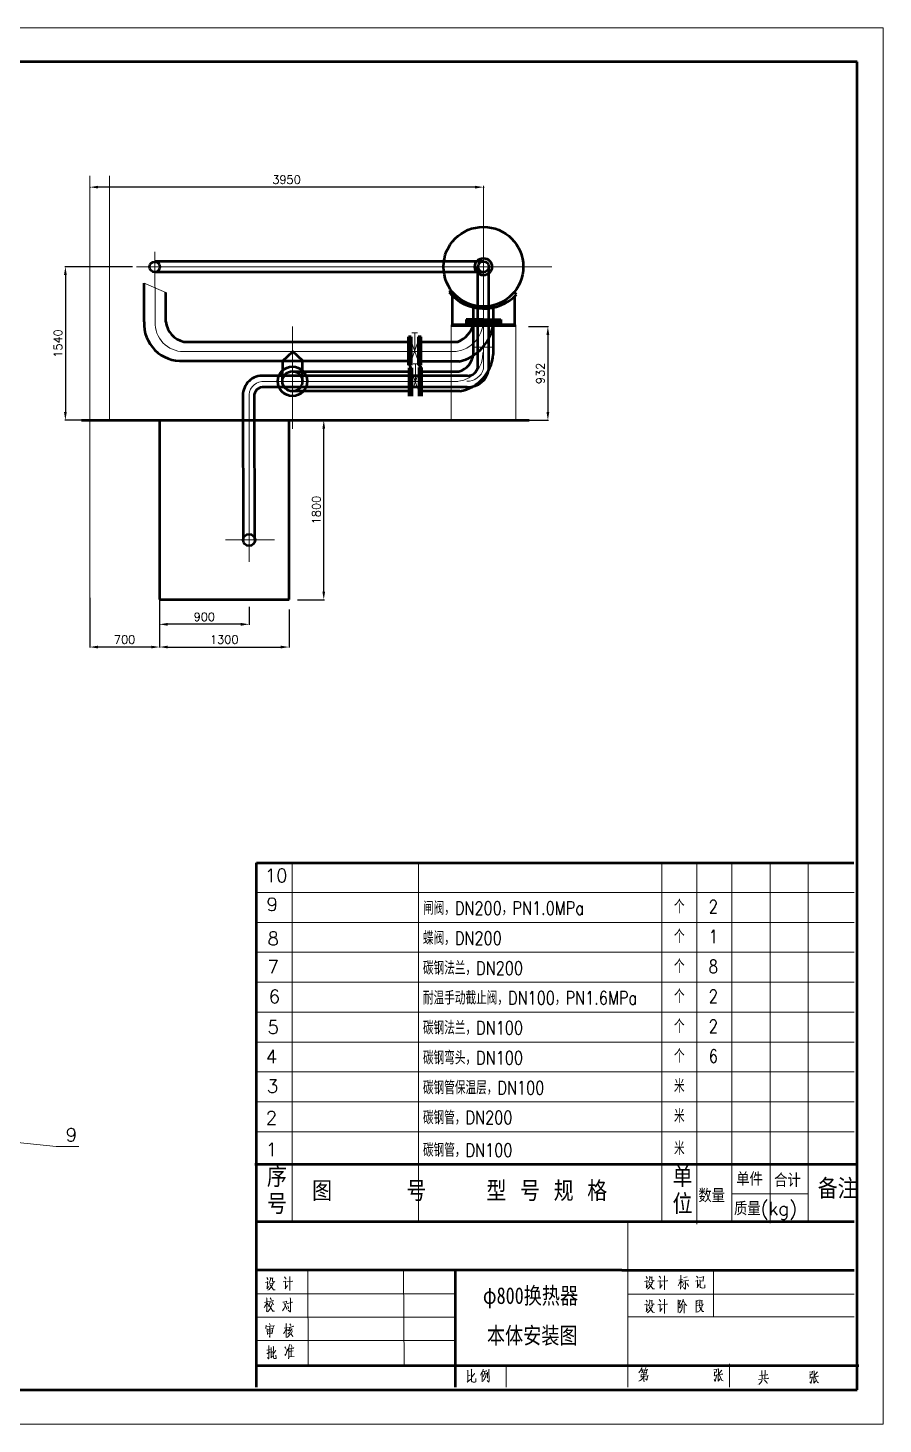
# Model space of a CAD drawing. Extents: x -13299 to -11289, y 2095 to 3220.
# Drawn here: x -12962.5 to -12705, y 2780.8 to 3200.8 of the extents above; entities that cross this region are included whole.
import ezdxf

# ---------------------------------------------------------------- set-up
doc = ezdxf.new("R2010")
doc.units = 0
doc.header["$LTSCALE"] = 10
doc.header["$MEASUREMENT"] = 0
doc.layers.get('0').update_dxf_attribs({"color": 4, "linetype": 'CONTINUOUS'})
doc.layers.get('Defpoints').update_dxf_attribs({"linetype": 'CONTINUOUS'})
for name, color, linetype, lineweight in [('1', 2, 'CONTINUOUS', 13), ('管道', 7, 'CONTINUOUS', 53), ('设备', 1, 'CONTINUOUS', 53)]:
    doc.layers.add(name, color=color, linetype=linetype, lineweight=lineweight)
doc.styles.add('HZTXT', font='txt', dxfattribs={"bigfont": 'HZTXT'})
doc.styles.add('ROMANT', font='romant', dxfattribs={"width": 0.7})
doc.styles.get("Standard").update_dxf_attribs({"font": 'romant.shx', "width": 0.85, "bigfont": 'hztxt1.shx'})
doc.styles.add('STYLE1', font='SIMFANG.TTF', dxfattribs={"width": 0.8})
doc.dimstyles.new('副本STANDARD', dxfattribs={"dimtxt": 2.5, "dimasz": 2.5, "dimexe": 0.18, "dimexo": 0.0625, "dimgap": 1, "dimtad": 1, "dimdec": 4, "dimzin": 0, "dimdsep": 46, "dimtxsty": 'HZTXT', "dimcen": 0.09, "dimclrt": 2, "dimadec": 0, "dimazin": 0, "dimtfac": 1, "dimtdec": 4, "dimtofl": 0, "dimtmove": 2, "dimatfit": 3, "dimfxl": 0, "dimtolj": 1, "dimtzin": 0, "dimarcsym": 0})

# ---------------------------------------------------------------- blocks, each defined once
blk = doc.blocks.new('*D99')
at = {"layer": '1', "color": 0, "lineweight": -2}
for p, q in [((-12881.28, 3082.81), (-12873.23, 3082.81)), ((-12873.41, 3031.29), (-12873.41, 3080.31)), ((-12881.34, 3028.79), (-12873.23, 3028.79))]:
    blk.add_line(p, q, dxfattribs=at)
at = {"layer": '1', "color": 0}
for points in [[(-12873.83, 3080.31), (-12873, 3080.31), (-12873.41, 3082.81)], [(-12873.83, 3031.29), (-12873, 3031.29), (-12873.41, 3028.79)]]:
    blk.add_solid(points, dxfattribs=at)
at = {"layer": 'Defpoints', "color": 0}
for p in [(-12881.34, 3082.81), (-12873.41, 3082.81), (-12881.4, 3028.79)]:
    blk.add_point(p, dxfattribs=at)
at = {"layer": '1', "color": 2, "insert": (-12875.66, 3055.8), "char_height": 2.5, "attachment_point": 5, "rotation": 90, "style": 'HZTXT'}
blk.add_mtext('\\A1;1800', dxfattribs=at)
blk = doc.blocks.new('*D100')
at = {"layer": '1', "color": 0, "lineweight": -2}
for p, q in [((-12922.87, 3028.87), (-12922.87, 3021.24)), ((-12895.88, 3026.71), (-12895.88, 3021.24)), ((-12898.38, 3021.42), (-12920.37, 3021.42))]:
    blk.add_line(p, q, dxfattribs=at)
at = {"layer": '1', "color": 0}
for points in [[(-12920.37, 3021.84), (-12920.37, 3021), (-12922.87, 3021.42)], [(-12898.38, 3021.84), (-12898.38, 3021), (-12895.88, 3021.42)]]:
    blk.add_solid(points, dxfattribs=at)
at = {"layer": 'Defpoints', "color": 0}
for p in [(-12922.87, 3028.93), (-12895.88, 3026.77), (-12922.87, 3021.42)]:
    blk.add_point(p, dxfattribs=at)
at = {"layer": '1', "color": 2, "insert": (-12909.37, 3023.67), "char_height": 2.5, "attachment_point": 5, "style": 'HZTXT'}
blk.add_mtext('\\A1;900', dxfattribs=at)
blk = doc.blocks.new('*D101')
at = {"layer": '1', "color": 0, "lineweight": -2}
for p, q in [((-12883.87, 3025.92), (-12883.87, 3014.41)), ((-12922.87, 3021.88), (-12922.87, 3014.41)), ((-12920.37, 3014.59), (-12886.37, 3014.59))]:
    blk.add_line(p, q, dxfattribs=at)
at = {"layer": '1', "color": 0}
for points in [[(-12920.37, 3015), (-12920.37, 3014.17), (-12922.87, 3014.59)], [(-12886.37, 3015), (-12886.37, 3014.17), (-12883.87, 3014.59)]]:
    blk.add_solid(points, dxfattribs=at)
at = {"layer": 'Defpoints', "color": 0}
for p in [(-12883.87, 3025.98), (-12922.87, 3021.94), (-12883.87, 3014.59)]:
    blk.add_point(p, dxfattribs=at)
at = {"layer": '1', "color": 2, "insert": (-12903.37, 3016.84), "char_height": 2.5, "attachment_point": 5, "style": 'HZTXT'}
blk.add_mtext('\\A1;1300', dxfattribs=at)
blk = doc.blocks.new('*D102')
at = {"layer": '1', "color": 0, "lineweight": -2}
for p, q in [((-12943.87, 3029.35), (-12943.87, 3014.41)), ((-12922.87, 3024.95), (-12922.87, 3014.41)), ((-12925.37, 3014.59), (-12941.37, 3014.59))]:
    blk.add_line(p, q, dxfattribs=at)
at = {"layer": '1', "color": 0}
for points in [[(-12941.37, 3015), (-12941.37, 3014.17), (-12943.87, 3014.59)], [(-12925.37, 3015), (-12925.37, 3014.17), (-12922.87, 3014.59)]]:
    blk.add_solid(points, dxfattribs=at)
at = {"layer": 'Defpoints', "color": 0}
for p in [(-12943.87, 3029.41), (-12922.87, 3025.01), (-12943.87, 3014.59)]:
    blk.add_point(p, dxfattribs=at)
at = {"layer": '1', "color": 2, "insert": (-12933.37, 3016.84), "char_height": 2.5, "attachment_point": 5, "style": 'HZTXT'}
blk.add_mtext('\\A1;700', dxfattribs=at)
blk = doc.blocks.new('*D104')
at = {"layer": '1', "color": 0, "lineweight": -2}
for p, q in [((-12943.87, 3153.05), (-12943.87, 3152.76)), ((-12827.87, 3152.94), (-12941.37, 3152.94)), ((-12825.37, 3153.05), (-12825.37, 3152.76))]:
    blk.add_line(p, q, dxfattribs=at)
at = {"layer": '1', "color": 0}
for points in [[(-12941.37, 3153.35), (-12941.37, 3152.52), (-12943.87, 3152.94)], [(-12827.87, 3153.35), (-12827.87, 3152.52), (-12825.37, 3152.94)]]:
    blk.add_solid(points, dxfattribs=at)
at = {"layer": 'Defpoints', "color": 0}
for p in [(-12943.87, 3153.12), (-12943.87, 3152.94), (-12825.37, 3153.12)]:
    blk.add_point(p, dxfattribs=at)
at = {"layer": '1', "color": 2, "insert": (-12884.62, 3155.19), "char_height": 2.5, "attachment_point": 5, "style": 'HZTXT'}
blk.add_mtext('\\A1;3950', dxfattribs=at)
blk = doc.blocks.new('012254')
for points in [[(1.38, 4.84), (1.47, 4.61), (1.5, 1.95)], [(2.56, 4.96), (2.44, 2.03)], [(0.28, 1.8), (3.69, 2.15), (3.53, 2.19), (3.34, 2.11)], [(1.56, 1.56), (1.47, 1.29), (1.09, 0.7), (0.78, 0.39), (0.44, 0.04)], [(0.66, 3.12), (3.34, 3.4), (3.25, 3.44), (3.03, 3.4)], [(2.38, 1.56), (3.09, 0.74), (3.25, 0.43)]]:
    blk.add_lwpolyline(points)
at = {"style": 'ROMANT', "width": 0.7}
blk.add_attdef('012254', (0, 0), '', height=0.001, dxfattribs=at)
blk = doc.blocks.new('*D289')
at = {"layer": '1', "color": 0, "lineweight": -2}
for p, q in [((-12931.01, 3128.99), (-12951.37, 3128.99)), ((-12951.19, 3126.49), (-12951.19, 3085.29)), ((-12946.38, 3082.79), (-12951.37, 3082.79))]:
    blk.add_line(p, q, dxfattribs=at)
at = {"layer": '1', "color": 0}
for points in [[(-12951.61, 3126.49), (-12950.78, 3126.49), (-12951.19, 3128.99)], [(-12951.61, 3085.29), (-12950.78, 3085.29), (-12951.19, 3082.79)]]:
    blk.add_solid(points, dxfattribs=at)
at = {"layer": 'Defpoints', "color": 0}
for p in [(-12930.94, 3128.99), (-12951.19, 3082.79), (-12946.32, 3082.79)]:
    blk.add_point(p, dxfattribs=at)
at = {"layer": '1', "color": 2, "insert": (-12953.44, 3105.89), "char_height": 2.5, "attachment_point": 5, "rotation": 90, "style": 'HZTXT'}
blk.add_mtext('\\A1;1540', dxfattribs=at)
blk = doc.blocks.new('*D296')
at = {"layer": '1', "color": 0, "lineweight": -2}
for p, q in [((-12811.78, 3111), (-12805.77, 3111)), ((-12805.95, 3108.5), (-12805.95, 3085.31)), ((-12811.56, 3082.81), (-12805.77, 3082.81))]:
    blk.add_line(p, q, dxfattribs=at)
at = {"layer": '1', "color": 0}
for points in [[(-12806.37, 3108.5), (-12805.53, 3108.5), (-12805.95, 3111)], [(-12806.37, 3085.31), (-12805.53, 3085.31), (-12805.95, 3082.81)]]:
    blk.add_solid(points, dxfattribs=at)
at = {"layer": 'Defpoints', "color": 0}
for p in [(-12811.84, 3111), (-12811.62, 3082.81), (-12805.95, 3082.81)]:
    blk.add_point(p, dxfattribs=at)
at = {"layer": '1', "color": 2, "insert": (-12808.2, 3096.91), "char_height": 2.5, "attachment_point": 5, "rotation": 90, "style": 'HZTXT'}
blk.add_mtext('\\A1;932', dxfattribs=at)

msp = doc.modelspace()

# ---------------------------------------------------------------- linework, layer by layer
at = {"layer": '1'}
for p, q in [((-13299.0399, 3200.83484), (-12705.0399, 3200.83484)), ((-12705.0399, 3200.83484), (-12705.0399, 2780.83484)), ((-12943.8653, 3029.40807), (-12943.8653, 3156.35721)), ((-12937.88672, 3082.81298), (-12937.88672, 3156.35721)), ((-12825.37304, 3135.26478), (-12825.37304, 3153.37626)), ((-12825.37304, 3139.18338), (-12825.37304, 3098.24105)), ((-12924.30684, 3133.46644), (-12924.21399, 3112.41838)), ((-12929.76793, 3128.99142), (-12804.72584, 3128.99142)), ((-12927.528, 3124.03607), (-12920.928, 3121.25119)), ((-12882.84034, 3080.26354), (-12882.84034, 3111.01722)), ((-12845.15727, 3109.10708), (-12846.92289, 3109.10708)), ((-12846.0118, 3103.66411), (-12846.01798, 3109.10708)), ((-12835.09897, 3111.48842), (-12835.09897, 3110.99845)), ((-12835.09897, 3110.99845), (-12815.55043, 3111.00552)), ((-12835.09897, 3110.99845), (-12835.09897, 3110.99845)), ((-12835.09897, 3110.99845), (-12835.09897, 3082.81298)), ((-12815.55043, 3111.48842), (-12815.55043, 3111.00552)), ((-12815.55043, 3111.00552), (-12815.55043, 3082.81298)), ((-12847.06709, 3100.68346), (-12844.95413, 3106.65146)), ((-12847.06709, 3106.63807), (-12844.95413, 3100.68346)), ((-12822.37891, 3104.75923), (-12828.01185, 3104.75923)), ((-12833.52706, 3103.4554), (-12915.62711, 3103.4554)), ((-12845.10555, 3099.81078), (-12846.50393, 3099.81078)), ((-12845.81421, 3094.36781), (-12845.8204, 3099.81078)), ((-12846.86951, 3091.38716), (-12844.75654, 3097.35517)), ((-12846.86951, 3097.34177), (-12844.75654, 3091.38716)), ((-12832.92311, 3094.51252), (-12891.24554, 3094.44746)), ((-12895.88185, 3040.25017), (-12895.88185, 3090.55248)), ((-12922.8653, 3028.93057), (-12922.8653, 3082.81298)), ((-12902.99863, 3046.79114), (-12888.28626, 3046.79114)), ((-12882.93994, 2949.62605), (-12882.93994, 2841.74131)), ((-12844.94319, 2949.62605), (-12844.94319, 2841.49007)), ((-12771.63887, 2949.62605), (-12771.63887, 2841.49007)), ((-12761.14893, 2949.62605), (-12761.14893, 2840.98285)), ((-12750.53741, 2949.62605), (-12750.53741, 2841.49007)), ((-12739.08391, 2949.62605), (-12739.08391, 2841.23646)), ((-12727.60596, 2949.62605), (-12727.60596, 2841.74369)), ((-12713.7096, 2940.7607), (-12893.7096, 2940.7607)), ((-12713.7096, 2931.7607), (-12893.7096, 2931.7607)), ((-12713.7096, 2922.7607), (-12893.7096, 2922.7607)), ((-12713.7096, 2913.7607), (-12893.7096, 2913.7607)), ((-12713.7096, 2904.7607), (-12893.7096, 2904.7607)), ((-12713.7096, 2895.7607), (-12893.7096, 2895.7607)), ((-12713.7096, 2886.7607), (-12893.7096, 2886.7607)), ((-12953.9259, 2864.29108), (-13097.33802, 2879.16926)), ((-12713.7096, 2877.7607), (-12893.7096, 2877.7607)), ((-12713.7096, 2868.7607), (-12893.7096, 2868.7607)), ((-12947.17075, 2864.29108), (-12953.9259, 2864.29108)), ((-12750.53809, 2850.11292), (-12727.69606, 2850.11292)), ((-12878.16744, 2826.97345), (-12878.12656, 2798.39391)), ((-12849.37328, 2826.97345), (-12849.2478, 2798.2971)), ((-12756.12494, 2827.18227), (-12756.12494, 2813.09516)), ((-12893.72893, 2819.97345), (-12833.72893, 2819.97345)), ((-12713.72893, 2819.9492), (-12781.92742, 2819.9492)), ((-12893.72893, 2812.97345), (-12833.72893, 2812.97345)), ((-12781.92742, 2813.09516), (-12713.72893, 2813.09516)), ((-12893.72893, 2805.97345), (-12833.72893, 2805.97345)), ((-12818.50686, 2798.44658), (-12818.50686, 2791.97345)), ((-12751.23028, 2798.97345), (-12751.23028, 2791.97345)), ((-12705.0399, 2780.83484), (-13299.0399, 2780.83484))]:
    msp.add_line(p, q, dxfattribs=at)
for points in [[(-12781.92742, 2841.78942), (-12781.92742, 2791.97345)], [(-12891.00143, 2823.4547), (-12890.25893, 2823.5922), (-12890.36893, 2823.7297), (-12890.39643, 2823.4547), (-12890.42393, 2821.63283), (-12890.56143, 2821.49533), (-12889.98393, 2822.2172)], [(-12890.58893, 2824.89845), (-12890.25893, 2824.4172), (-12890.20393, 2824.21095)], [(-12889.62643, 2823.0422), (-12888.55393, 2823.21408), (-12888.63643, 2823.3172), (-12888.74643, 2823.0422), (-12888.88393, 2822.69845), (-12889.02143, 2822.42345), (-12889.15893, 2822.18283), (-12889.37893, 2821.87345), (-12889.62643, 2821.59845), (-12889.87393, 2821.35783), (-12890.06643, 2821.18595), (-12890.23143, 2821.08283)], [(-12889.51643, 2824.9672), (-12889.48893, 2824.65783), (-12889.48893, 2824.31408), (-12889.54393, 2824.0047), (-12889.62643, 2823.69533), (-12889.73643, 2823.48908), (-12889.84643, 2823.3172), (-12889.98393, 2823.14533)], [(-12889.65393, 2822.73283), (-12889.59893, 2822.73283), (-12888.58143, 2821.22033), (-12888.05893, 2821.18595), (-12888.58143, 2821.28908), (-12888.71893, 2821.42658)], [(-12889.46143, 2824.6922), (-12888.71893, 2824.76095), (-12888.77393, 2824.86408), (-12888.85643, 2824.58908), (-12888.85643, 2824.34845), (-12888.85643, 2824.1422), (-12888.85643, 2823.90158), (-12888.82893, 2823.79845), (-12888.77393, 2823.69533), (-12888.66393, 2823.66095), (-12888.52643, 2823.62658), (-12888.33393, 2823.62658), (-12888.22393, 2823.66095), (-12888.14143, 2823.7297)], [(-12885.62532, 2823.62794), (-12884.85532, 2823.76544), (-12884.91032, 2823.83419), (-12884.96532, 2821.70294), (-12885.07532, 2821.56544), (-12884.33282, 2822.52794)], [(-12885.21282, 2825.17481), (-12884.99282, 2824.83106), (-12884.88282, 2824.65919), (-12884.82782, 2824.45294)], [(-12884.49782, 2823.62794), (-12882.71032, 2823.79981), (-12882.82032, 2823.83419), (-12883.04032, 2823.76544)], [(-12883.64532, 2825.27794), (-12883.61782, 2825.03731), (-12883.61782, 2821.01544), (-12883.64532, 2821.29044), (-12883.61782, 2821.63419)], [(-12776.8155, 2823.76219), (-12776.073, 2823.89969), (-12776.183, 2824.03719), (-12776.2105, 2823.76219), (-12776.238, 2821.94032), (-12776.3755, 2821.80282), (-12775.798, 2822.52469)], [(-12776.403, 2825.20594), (-12776.073, 2824.72469), (-12776.018, 2824.51844)], [(-12775.4405, 2823.34969), (-12774.368, 2823.52157), (-12774.4505, 2823.62469), (-12774.5605, 2823.34969), (-12774.698, 2823.00594), (-12774.8355, 2822.73094), (-12774.973, 2822.49032), (-12775.193, 2822.18094), (-12775.4405, 2821.90594), (-12775.688, 2821.66532), (-12775.8805, 2821.49344), (-12776.0455, 2821.39032)], [(-12775.3305, 2825.27469), (-12775.303, 2824.96532), (-12775.303, 2824.62157), (-12775.358, 2824.31219), (-12775.4405, 2824.00282), (-12775.5505, 2823.79657), (-12775.6605, 2823.62469), (-12775.798, 2823.45282)], [(-12775.468, 2823.04032), (-12775.413, 2823.04032), (-12774.3955, 2821.52782), (-12773.873, 2821.49344), (-12774.3955, 2821.59657), (-12774.533, 2821.73407)], [(-12775.2755, 2824.99969), (-12774.533, 2825.06844), (-12774.588, 2825.17157), (-12774.6705, 2824.89657), (-12774.6705, 2824.65594), (-12774.6705, 2824.44969), (-12774.6705, 2824.20907), (-12774.643, 2824.10594), (-12774.588, 2824.00282), (-12774.478, 2823.96844), (-12774.3405, 2823.93407), (-12774.148, 2823.93407), (-12774.038, 2823.96844), (-12773.9555, 2824.03719)], [(-12772.828, 2823.79657), (-12772.058, 2823.93407), (-12772.113, 2824.00282), (-12772.168, 2821.87157), (-12772.278, 2821.73407), (-12771.5355, 2822.69657)], [(-12772.4155, 2825.34344), (-12772.1955, 2824.99969), (-12772.0855, 2824.82782), (-12772.0305, 2824.62157)], [(-12771.7005, 2823.79657), (-12769.913, 2823.96844), (-12770.023, 2824.00282), (-12770.243, 2823.93407)], [(-12770.848, 2825.44657), (-12770.8205, 2825.20594), (-12770.8205, 2821.18407), (-12770.848, 2821.45907), (-12770.8205, 2821.80282)], [(-12765.92507, 2824.1358), (-12766.06257, 2823.7233), (-12766.28257, 2823.24205), (-12766.53007, 2822.79518), (-12766.75007, 2822.45143)], [(-12766.55757, 2824.17018), (-12765.37507, 2824.37643)], [(-12765.92507, 2825.6483), (-12765.95257, 2822.03893), (-12766.00757, 2821.3858), (-12766.03507, 2821.72955), (-12765.98007, 2822.10768)], [(-12765.87007, 2823.79205), (-12765.45757, 2823.34518)], [(-12764.96257, 2823.3108), (-12764.99007, 2823.1733), (-12765.56757, 2822.14205)], [(-12765.32007, 2823.8608), (-12763.53257, 2824.10143)], [(-12764.60507, 2823.8608), (-12764.52257, 2823.65455), (-12764.52257, 2821.9358), (-12764.55007, 2821.55768), (-12764.57757, 2821.42018), (-12765.10007, 2821.97018), (-12764.57757, 2821.48893)], [(-12765.07257, 2824.89205), (-12763.97257, 2825.0983)], [(-12764.16507, 2823.1733), (-12763.67007, 2822.4858), (-12763.58757, 2822.2108), (-12763.78007, 2822.65768)], [(-12761.49757, 2823.8608), (-12760.78257, 2824.03268), (-12760.89257, 2824.1358), (-12760.94757, 2822.14205), (-12761.05757, 2821.9358), (-12760.39757, 2822.8983)], [(-12761.19507, 2825.33893), (-12760.86507, 2825.06393), (-12760.78257, 2824.92643), (-12760.78257, 2824.75455), (-12760.81007, 2824.99518)], [(-12760.26007, 2824.92643), (-12758.99507, 2825.0983), (-12759.07757, 2825.20143), (-12759.24257, 2823.96393), (-12759.07757, 2823.96393), (-12760.15007, 2823.8608)], [(-12760.20507, 2824.23893), (-12760.15007, 2823.7233), (-12760.15007, 2822.55455), (-12760.12257, 2822.17643), (-12760.06757, 2822.00455), (-12759.98507, 2821.90143), (-12759.84757, 2821.83268), (-12759.62757, 2821.7983), (-12759.38007, 2821.76393), (-12758.69257, 2821.86705), (-12758.74757, 2822.7608), (-12758.74757, 2821.86705)], [(-12890.64565, 2818.80608), (-12890.50815, 2818.59983), (-12890.56315, 2818.66858), (-12890.56315, 2814.61233), (-12890.61815, 2814.85296), (-12890.56315, 2815.19671)], [(-12889.51815, 2818.80608), (-12889.35315, 2818.49671), (-12889.29815, 2818.29046), (-12889.29815, 2818.08421)], [(-12883.52019, 2818.84046), (-12883.46519, 2818.46233), (-12883.46519, 2815.91858), (-12883.46519, 2815.84983), (-12883.43769, 2814.99046), (-12883.46519, 2814.64671), (-12883.49269, 2814.57796), (-12884.09769, 2815.12796), (-12883.49269, 2814.64671)], [(-12775.3305, 2818.21754), (-12775.303, 2817.90816), (-12775.303, 2817.56441), (-12775.358, 2817.25504), (-12775.4405, 2816.94566), (-12775.5505, 2816.73941), (-12775.6605, 2816.56754), (-12775.798, 2816.39566)], [(-12772.4155, 2818.28629), (-12772.1955, 2817.94254), (-12772.0855, 2817.77066), (-12772.0305, 2817.56441)], [(-12770.848, 2818.38941), (-12770.8205, 2818.14879), (-12770.8205, 2814.12691), (-12770.848, 2814.40191), (-12770.8205, 2814.74566)], [(-12766.77266, 2818.24758), (-12766.71766, 2817.86945), (-12766.71766, 2814.3632), (-12766.77266, 2814.60383), (-12766.74516, 2814.9132)], [(-12765.17766, 2818.41945), (-12765.17766, 2818.24758), (-12765.26016, 2818.00695), (-12765.39766, 2817.6632), (-12765.53516, 2817.35383), (-12765.67266, 2817.07883), (-12765.81016, 2816.8382), (-12765.97516, 2816.59758)], [(-12890.56315, 2817.43108), (-12890.72815, 2816.94983), (-12890.92065, 2816.53733), (-12891.11315, 2816.15921), (-12891.33315, 2815.81546)], [(-12890.17815, 2817.67171), (-12891.22315, 2817.43108)], [(-12890.53565, 2817.25921), (-12890.15065, 2816.81233)], [(-12889.07815, 2816.94983), (-12889.05065, 2816.67483), (-12889.21565, 2816.19358), (-12889.38065, 2815.81546), (-12889.57315, 2815.50608), (-12889.73815, 2815.26546), (-12889.90315, 2815.02483), (-12890.09565, 2814.81858), (-12890.34315, 2814.61233)], [(-12889.57315, 2817.46546), (-12889.60065, 2817.19046), (-12889.87565, 2816.70921), (-12890.06815, 2816.36546), (-12890.17815, 2816.22796)], [(-12889.93065, 2817.70608), (-12888.52815, 2817.94671), (-12888.63815, 2817.98108), (-12888.77565, 2817.91233)], [(-12889.82065, 2816.46858), (-12889.73815, 2816.39983), (-12888.77565, 2814.81858), (-12888.25315, 2814.78421), (-12888.74815, 2814.88733), (-12888.88565, 2815.02483)], [(-12889.05065, 2817.46546), (-12888.72065, 2817.08733), (-12888.63815, 2816.91546), (-12888.52815, 2816.70921)], [(-12885.72019, 2817.53421), (-12884.51019, 2817.74046), (-12884.59269, 2817.84358), (-12884.67519, 2817.43108), (-12884.78519, 2817.01858), (-12884.89519, 2816.57171), (-12885.11519, 2816.02171), (-12885.36269, 2815.57483), (-12885.39019, 2815.50608), (-12885.61019, 2815.19671), (-12885.88519, 2814.85296)], [(-12885.44519, 2817.29358), (-12884.70269, 2815.95296), (-12884.56519, 2815.57483), (-12884.53769, 2815.33421)], [(-12884.45519, 2817.15608), (-12884.37269, 2817.12171), (-12882.77769, 2817.46546), (-12882.88769, 2817.49983), (-12882.99769, 2817.43108)], [(-12884.26269, 2816.38596), (-12884.01519, 2815.87033), (-12883.98769, 2815.62971)], [(-12776.8155, 2816.70504), (-12776.073, 2816.84254), (-12776.183, 2816.98004), (-12776.2105, 2816.70504), (-12776.238, 2814.88316), (-12776.3755, 2814.74566), (-12775.798, 2815.46754)], [(-12776.403, 2818.14879), (-12776.073, 2817.66754), (-12776.018, 2817.46129)], [(-12775.4405, 2816.29254), (-12774.368, 2816.46441), (-12774.4505, 2816.56754), (-12774.5605, 2816.29254), (-12774.698, 2815.94879), (-12774.8355, 2815.67379), (-12774.973, 2815.43316), (-12775.193, 2815.12379), (-12775.4405, 2814.84879), (-12775.688, 2814.60816), (-12775.8805, 2814.43629), (-12776.0455, 2814.33316)], [(-12775.468, 2815.98316), (-12775.413, 2815.98316), (-12774.3955, 2814.47066), (-12773.873, 2814.43629), (-12774.3955, 2814.53941), (-12774.533, 2814.67691)], [(-12775.2755, 2817.94254), (-12774.533, 2818.01129), (-12774.588, 2818.11441), (-12774.6705, 2817.83941), (-12774.6705, 2817.59879), (-12774.6705, 2817.39254), (-12774.6705, 2817.15191), (-12774.643, 2817.04879), (-12774.588, 2816.94566), (-12774.478, 2816.91129), (-12774.3405, 2816.87691), (-12774.148, 2816.87691), (-12774.038, 2816.91129), (-12773.9555, 2816.98004)], [(-12772.828, 2816.73941), (-12772.058, 2816.87691), (-12772.113, 2816.94566), (-12772.168, 2814.81441), (-12772.278, 2814.67691), (-12771.5355, 2815.63941)], [(-12771.7005, 2816.73941), (-12769.913, 2816.91129), (-12770.023, 2816.94566), (-12770.243, 2816.87691)], [(-12766.69016, 2817.86945), (-12765.94766, 2817.9382), (-12766.03016, 2818.00695), (-12766.38766, 2817.14758), (-12766.38766, 2817.07883), (-12766.33266, 2816.9757), (-12766.25016, 2816.8382), (-12766.19516, 2816.7007), (-12766.14016, 2816.5632), (-12766.11266, 2816.35695), (-12766.11266, 2816.18508), (-12766.14016, 2816.0132), (-12766.16766, 2815.8757), (-12766.22266, 2815.77258), (-12766.52516, 2816.11633)], [(-12765.53516, 2816.76945), (-12765.48016, 2816.5632), (-12765.53516, 2816.49445), (-12765.53516, 2816.21945), (-12765.56266, 2815.80695), (-12765.61766, 2815.53195), (-12765.67266, 2815.25695), (-12765.75516, 2815.01633), (-12765.89266, 2814.81008), (-12766.03016, 2814.6382), (-12766.16766, 2814.46633), (-12766.33266, 2814.29445)], [(-12765.23266, 2817.97258), (-12764.40766, 2816.59758), (-12764.07766, 2816.52883), (-12764.40766, 2816.66633), (-12764.60016, 2816.90695)], [(-12764.98516, 2816.80383), (-12764.93016, 2816.7007), (-12764.95766, 2816.66633), (-12764.93016, 2814.2257), (-12764.95766, 2814.5007), (-12764.93016, 2814.81008)], [(-12761.30016, 2818.00695), (-12761.27266, 2817.69758), (-12761.27266, 2814.43195), (-12761.27266, 2814.70695), (-12761.27266, 2814.98195)], [(-12760.64016, 2818.11008), (-12760.91516, 2817.86945), (-12761.24516, 2817.69758)], [(-12761.24516, 2817.14758), (-12760.66766, 2817.28508)], [(-12760.66766, 2816.63195), (-12761.24516, 2816.46008)], [(-12760.28266, 2816.35695), (-12760.25516, 2816.35695), (-12759.37516, 2816.46008), (-12759.43016, 2816.5632), (-12759.56766, 2816.18508), (-12759.65016, 2815.94445), (-12759.73266, 2815.7382), (-12759.84266, 2815.53195), (-12759.98016, 2815.3257), (-12760.14516, 2815.11945), (-12760.28266, 2814.98195), (-12760.44766, 2814.84445), (-12760.64016, 2814.67258), (-12760.77766, 2814.56945), (-12760.91516, 2814.46633)], [(-12760.22766, 2818.17883), (-12760.17266, 2817.86945), (-12760.20016, 2817.3882), (-12760.22766, 2817.07883), (-12760.28266, 2816.87258), (-12760.33766, 2816.7007), (-12760.42016, 2816.59758), (-12760.50266, 2816.46008)], [(-12760.33766, 2816.08195), (-12760.25516, 2815.97883), (-12759.40266, 2814.67258), (-12758.99016, 2814.67258), (-12759.37516, 2814.70695), (-12759.51266, 2814.84445)], [(-12760.17266, 2817.90383), (-12759.48516, 2818.04133), (-12759.54016, 2818.0757), (-12759.62266, 2817.86945), (-12759.65016, 2817.59445), (-12759.65016, 2817.21633), (-12759.62266, 2817.04445), (-12759.59516, 2816.94133), (-12759.51266, 2816.90695), (-12759.40266, 2816.8382), (-12759.07266, 2816.90695)], [(-12890.78143, 2810.5547), (-12890.78143, 2810.24533), (-12890.83643, 2810.0047), (-12890.89143, 2809.76408), (-12890.94643, 2809.5922)], [(-12890.78143, 2810.17658), (-12888.30643, 2810.38283), (-12888.36143, 2810.48595), (-12888.69143, 2809.93595)], [(-12889.79143, 2811.13908), (-12889.62643, 2810.79533), (-12889.57143, 2810.5547)], [(-12889.68143, 2810.07345), (-12889.62643, 2810.0047), (-12889.65393, 2806.87658), (-12889.70893, 2807.18595), (-12889.65393, 2807.56408)], [(-12884.28391, 2809.90158), (-12885.35641, 2809.69533)], [(-12884.77891, 2811.1047), (-12884.66891, 2810.93283), (-12884.69641, 2810.9672), (-12884.69641, 2806.91095), (-12884.72391, 2807.22033), (-12884.69641, 2807.56408)], [(-12884.06391, 2809.93595), (-12882.52391, 2810.21095), (-12882.63391, 2810.24533), (-12882.85391, 2810.1422)], [(-12883.51391, 2809.97033), (-12883.54141, 2809.76408), (-12884.00891, 2808.93908), (-12884.06391, 2808.9047), (-12883.21141, 2809.14533)], [(-12883.59641, 2811.03595), (-12883.40391, 2810.6922), (-12883.37641, 2810.5547), (-12883.40391, 2810.45158)], [(-12890.53393, 2809.62658), (-12890.47893, 2809.3172), (-12890.36893, 2807.8047), (-12890.39643, 2808.0797), (-12889.02143, 2808.2172), (-12889.18643, 2808.25158), (-12889.48893, 2808.18283)], [(-12889.02143, 2808.2172), (-12888.91143, 2808.04533), (-12888.74643, 2809.69533), (-12888.69143, 2809.55783), (-12890.42393, 2809.3172)], [(-12890.14893, 2808.7672), (-12889.15893, 2808.9047)], [(-12884.66891, 2809.66095), (-12884.91641, 2809.11095), (-12885.10891, 2808.69845), (-12885.27391, 2808.38908), (-12885.49391, 2808.0797)], [(-12884.66891, 2809.42033), (-12884.31141, 2809.00783)], [(-12882.85391, 2808.9047), (-12882.93641, 2808.66408), (-12883.26641, 2808.11408), (-12883.59641, 2807.77033), (-12883.95391, 2807.3922), (-12884.25641, 2807.1172), (-12884.50391, 2806.91095)], [(-12883.04641, 2809.5922), (-12883.07391, 2809.42033), (-12883.40391, 2808.9047), (-12883.43141, 2808.87033), (-12883.67891, 2808.52658), (-12883.95391, 2808.18283), (-12884.25641, 2807.87345)], [(-12883.37641, 2807.97658), (-12882.82641, 2807.3922), (-12882.71641, 2807.1172), (-12882.88141, 2807.46095)], [(-12890.55669, 2803.0422), (-12890.50169, 2803.0422), (-12889.53919, 2803.28283)], [(-12890.52919, 2801.9422), (-12889.53919, 2802.59533)], [(-12889.95169, 2804.45158), (-12889.92419, 2804.17658), (-12889.97919, 2800.60158), (-12890.00669, 2800.46408), (-12890.39169, 2800.8422), (-12890.00669, 2800.53283)], [(-12889.29169, 2803.8672), (-12889.23669, 2803.69533), (-12889.26419, 2800.8422), (-12889.37419, 2800.73908), (-12888.82419, 2801.28908)], [(-12888.82419, 2802.52658), (-12889.23669, 2802.3547)], [(-12888.60419, 2804.2797), (-12888.54919, 2804.07345), (-12888.60419, 2801.5297), (-12888.57669, 2801.22033), (-12888.57669, 2801.01408), (-12888.54919, 2800.8422), (-12888.49419, 2800.7047), (-12888.41169, 2800.60158), (-12888.35669, 2800.5672), (-12888.24669, 2800.53283), (-12888.13669, 2800.53283), (-12887.86169, 2800.53283), (-12887.77919, 2800.60158), (-12887.75169, 2800.63595), (-12887.83419, 2801.5297), (-12887.77919, 2800.60158), (-12887.83419, 2800.5672)], [(-12887.88919, 2803.07658), (-12887.97169, 2802.83595), (-12888.57669, 2802.0797)], [(-12885.16669, 2801.8047), (-12885.16669, 2801.8047), (-12884.91919, 2801.49533), (-12884.36919, 2803.35158)], [(-12885.11169, 2804.03908), (-12884.89169, 2803.7297), (-12884.75419, 2803.35158)], [(-12883.68169, 2804.79533), (-12883.68169, 2804.62345), (-12883.90169, 2803.90158), (-12884.12169, 2803.35158), (-12884.36919, 2802.80158)], [(-12883.95669, 2803.55783), (-12883.92919, 2801.22033), (-12883.95669, 2800.77345), (-12883.98419, 2800.4297), (-12883.98419, 2800.73908)], [(-12883.79169, 2803.4547), (-12882.47169, 2803.69533), (-12882.52669, 2803.7297), (-12882.77419, 2803.66095), (-12883.18669, 2803.55783), (-12883.18669, 2801.08283)], [(-12883.68169, 2802.69845), (-12882.60919, 2802.87033)], [(-12883.29669, 2804.76095), (-12883.07669, 2804.21095), (-12883.07669, 2804.07345), (-12883.04919, 2803.90158)], [(-12883.73669, 2801.01408), (-12882.33419, 2801.18595)], [(-12829.07739, 2797.36839), (-12828.85739, 2797.12776), (-12828.93989, 2797.19651), (-12828.93989, 2796.47464), (-12828.93989, 2795.75276), (-12828.93989, 2795.09964), (-12828.93989, 2794.61839), (-12828.93989, 2794.58401), (-12828.93989, 2794.44651), (-12828.91239, 2793.79339), (-12828.82989, 2793.62151), (-12828.71989, 2793.51839), (-12828.47239, 2793.44964), (-12827.97739, 2793.48401), (-12827.61989, 2793.58714), (-12827.59239, 2793.62151), (-12827.64739, 2794.51526)], [(-12825.41989, 2797.36839), (-12825.44739, 2797.19651), (-12825.77739, 2796.44026), (-12826.05239, 2795.99339), (-12826.27239, 2795.58089)], [(-12823.74239, 2797.33401), (-12823.63239, 2797.19651), (-12823.68739, 2797.16214), (-12823.65989, 2793.75901), (-12823.65989, 2793.72464), (-12823.68739, 2793.51839), (-12823.74239, 2793.44964), (-12824.18239, 2793.96526), (-12823.74239, 2793.48401), (-12823.68739, 2793.62151)], [(-12777.66384, 2797.89542), (-12777.69134, 2797.68917), (-12777.96634, 2797.10479), (-12778.15884, 2796.76104), (-12778.32384, 2796.52042), (-12778.57134, 2796.21104)], [(-12776.48134, 2797.86104), (-12776.50884, 2797.72354), (-12776.72884, 2797.13917), (-12776.89384, 2796.86417), (-12777.03134, 2796.62354)], [(-12776.89561, 2796.97949), (-12775.85061, 2797.25449), (-12775.96061, 2797.25449), (-12776.15311, 2797.18574)], [(-12755.96918, 2797.14619), (-12755.00668, 2797.24932), (-12755.08918, 2797.35244), (-12755.28168, 2796.42432), (-12755.17168, 2796.42432), (-12755.74918, 2796.32119), (-12755.77668, 2796.56182), (-12755.74918, 2796.25244), (-12755.80418, 2795.32432), (-12755.85918, 2795.42744), (-12755.14418, 2795.53057), (-12755.19918, 2795.66807), (-12755.22668, 2795.42744), (-12755.36418, 2794.39619), (-12755.44668, 2794.08682), (-12755.50168, 2793.88057), (-12755.55668, 2793.74307), (-12755.91418, 2794.22432), (-12755.55668, 2793.81182), (-12755.50168, 2793.88057)], [(-12754.64918, 2797.52432), (-12754.53918, 2797.38682), (-12754.59418, 2797.42119), (-12754.67668, 2793.91494), (-12754.73168, 2793.77744), (-12754.12668, 2794.46494)], [(-12830.20489, 2796.99026), (-12829.92989, 2796.78401), (-12830.09489, 2796.85276), (-12830.03989, 2793.55276), (-12830.20489, 2793.41526), (-12829.15989, 2794.34339)], [(-12829.90239, 2795.37464), (-12829.29739, 2795.58089)], [(-12828.93989, 2794.92776), (-12828.14239, 2795.82151), (-12828.00489, 2796.13089)], [(-12825.72239, 2796.44026), (-12825.74989, 2793.51839), (-12825.77739, 2793.72464), (-12825.77739, 2793.75901), (-12825.74989, 2794.06839)], [(-12824.95239, 2796.57776), (-12824.92489, 2796.50901), (-12825.06239, 2796.02776), (-12825.19989, 2795.58089), (-12825.33739, 2795.27151), (-12825.44739, 2795.03089)], [(-12824.95239, 2795.92464), (-12824.40239, 2796.02776), (-12824.45739, 2796.13089), (-12824.51239, 2795.75276), (-12824.62239, 2795.40901), (-12824.67739, 2795.13401), (-12824.78739, 2794.85901), (-12824.92489, 2794.61839), (-12825.06239, 2794.34339), (-12825.19989, 2794.13714), (-12825.33739, 2793.89651), (-12825.44739, 2793.79339)], [(-12825.39239, 2796.68089), (-12825.33739, 2796.64651), (-12825.28239, 2796.64651), (-12824.31989, 2796.85276), (-12824.40239, 2796.85276), (-12824.53989, 2796.78401)], [(-12824.15489, 2796.40589), (-12824.09989, 2796.33714), (-12824.15489, 2796.30276), (-12824.15489, 2794.65276), (-12824.18239, 2794.82464), (-12824.15489, 2795.03089)], [(-12777.05884, 2795.17979), (-12777.25134, 2794.80167), (-12777.55384, 2794.45792), (-12777.91134, 2794.14854), (-12778.18634, 2793.94229), (-12778.40634, 2793.80479), (-12778.59884, 2793.73604)], [(-12778.13311, 2796.94512), (-12777.17061, 2797.15137), (-12777.25311, 2797.18574), (-12777.41811, 2797.11699)], [(-12777.88384, 2796.24542), (-12776.23384, 2796.48604), (-12776.28884, 2796.52042), (-12776.34384, 2795.83292), (-12776.26134, 2795.83292), (-12777.88384, 2795.62667), (-12777.91134, 2795.79854), (-12777.88384, 2795.62667), (-12777.88384, 2795.04229), (-12777.93884, 2794.93917), (-12777.96634, 2795.00792), (-12776.67384, 2795.24854), (-12775.79384, 2795.35167), (-12775.87634, 2795.45479), (-12775.95884, 2795.04229), (-12776.01384, 2794.56104), (-12776.09634, 2794.25167), (-12776.17884, 2794.04542), (-12776.53634, 2794.49229), (-12776.15134, 2794.14854)], [(-12777.69134, 2797.07042), (-12777.44384, 2796.72667), (-12777.41634, 2796.58917)], [(-12777.05884, 2796.31417), (-12777.03134, 2793.90792), (-12777.00384, 2793.52979), (-12777.05884, 2793.70167), (-12777.03134, 2794.01104)], [(-12776.50884, 2797.17354), (-12776.15134, 2796.89854), (-12776.09634, 2796.72667)], [(-12755.00668, 2795.63369), (-12753.30168, 2795.87432), (-12753.43918, 2795.90869), (-12753.65918, 2795.83994)], [(-12753.61921, 2797.02928), (-12753.67421, 2796.92615), (-12754.60921, 2795.8949)], [(-12754.37418, 2795.70244), (-12753.60418, 2793.94932), (-12753.16418, 2793.88057), (-12753.60418, 2793.98369), (-12753.71418, 2794.18994)], [(-12727.16587, 2796.49535), (-12726.20337, 2796.59847), (-12726.28587, 2796.7016), (-12726.47837, 2795.77347), (-12726.36837, 2795.77347), (-12726.94587, 2795.67035), (-12726.97337, 2795.91097), (-12726.94587, 2795.6016), (-12727.00087, 2794.67347), (-12727.05587, 2794.7766), (-12726.34087, 2794.87972), (-12726.39587, 2795.01722), (-12726.42337, 2794.7766), (-12726.56087, 2793.74535), (-12726.64337, 2793.43597), (-12726.69837, 2793.22972), (-12726.75337, 2793.09222), (-12727.11087, 2793.57347), (-12726.75337, 2793.16097), (-12726.69837, 2793.22972)], [(-12726.20337, 2794.98285), (-12724.49837, 2795.22347), (-12724.63587, 2795.25785), (-12724.85587, 2795.1891)], [(-12725.84587, 2796.87347), (-12725.73587, 2796.73597), (-12725.79087, 2796.77035), (-12725.87337, 2793.2641), (-12725.92837, 2793.1266), (-12725.32337, 2793.8141)], [(-12724.82837, 2796.52972), (-12724.88337, 2796.4266), (-12725.81837, 2795.39535)], [(-12725.57087, 2795.0516), (-12724.80087, 2793.29847), (-12724.36087, 2793.22972), (-12724.80087, 2793.33285), (-12724.91087, 2793.5391)]]:
    msp.add_lwpolyline(points, dxfattribs=at)
for centre, radius, start, end in [((-12915.5553, 3112.11897), 8.66387, 178.0195563, 269.5250882), ((-12834.97866, 3112.97475), 9.6294, 278.6701727, 356.6931225), ((-12833.91256, 3102.88626), 8.41482, 277.9382164, 2.0381375), ((-12830.11878, 3099.46996), 4.90227, 267.2864626, 345.4821222), ((-12891.7, 3090.28155), 4.19062, 83.7742331, 176.2931201)]:
    msp.add_arc(centre, radius, start, end, dxfattribs=at)
at = {"layer": '管道'}
for p, q in [((-12837.27241, 3130.52325), (-12924.30684, 3130.52325)), ((-12825.35398, 3130.61142), (-12837.27241, 3130.61142)), ((-12825.37514, 3127.36521), (-12924.3653, 3127.36521)), ((-12827.06351, 3098.87903), (-12826.99367, 3128.99142)), ((-12823.7535, 3098.16036), (-12823.7535, 3128.8282)), ((-12927.528, 3112.45535), (-12927.528, 3124.03607)), ((-12920.928, 3112.45256), (-12920.928, 3121.25119)), ((-12828.32644, 3102.71714), (-12828.32644, 3116.99342)), ((-12822.32744, 3113.14304), (-12822.32744, 3116.99342)), ((-12830.58842, 3113.14304), (-12830.58842, 3111.85467)), ((-12825.32694, 3113.14304), (-12830.58842, 3113.14304)), ((-12820.06545, 3112.4539), (-12830.58842, 3112.4539)), ((-12825.32694, 3113.14304), (-12820.06545, 3113.14304)), ((-12822.37891, 3112.4539), (-12822.37891, 3102.60917)), ((-12820.06545, 3113.14304), (-12820.06545, 3111.85467)), ((-12830.58842, 3111.85467), (-12825.32694, 3111.85467)), ((-12820.06545, 3111.85467), (-12825.32694, 3111.85467)), ((-12915.57041, 3106.43758), (-12847.8903, 3106.43758)), ((-12847.8903, 3099.36214), (-12847.8903, 3107.90683)), ((-12847.06186, 3107.90683), (-12847.88507, 3107.90683)), ((-12847.4773, 3099.36568), (-12847.4773, 3107.90683)), ((-12847.06709, 3107.90683), (-12847.06709, 3099.36214)), ((-12844.95413, 3107.92903), (-12844.95413, 3099.38434)), ((-12844.13092, 3107.92903), (-12844.95413, 3107.92903)), ((-12844.54112, 3107.92549), (-12844.54112, 3099.38434)), ((-12844.13701, 3106.39617), (-12833.09105, 3106.39617)), ((-12844.13092, 3099.38434), (-12844.13092, 3107.92903)), ((-12915.65328, 3100.67263), (-12847.8903, 3100.66181)), ((-12885.85651, 3094.41212), (-12885.73307, 3100.66785)), ((-12885.73959, 3100.66181), (-12882.72342, 3103.4554)), ((-12879.70725, 3100.66181), (-12882.72342, 3103.4554)), ((-12879.82748, 3094.4554), (-12879.82511, 3100.66691)), ((-12832.64058, 3100.47231), (-12844.13701, 3100.47231)), ((-12830.15822, 3096.20347), (-12891.41442, 3096.20288)), ((-12882.8427, 3097.46284), (-12847.69272, 3097.46284)), ((-12847.06709, 3099.36214), (-12847.8903, 3099.36214)), ((-12847.69272, 3090.06584), (-12847.69272, 3098.61053)), ((-12846.86427, 3098.61053), (-12847.68748, 3098.61053)), ((-12847.27972, 3090.06939), (-12847.27972, 3098.61053)), ((-12846.86951, 3098.61053), (-12846.86951, 3090.06584)), ((-12844.12568, 3099.38434), (-12844.94889, 3099.38434)), ((-12843.93333, 3098.63274), (-12844.75654, 3098.63274)), ((-12844.75654, 3098.63274), (-12844.75654, 3090.08805)), ((-12844.34354, 3098.62919), (-12844.34354, 3090.08805)), ((-12843.93942, 3097.46284), (-12832.72135, 3097.46284)), ((-12843.93333, 3090.08805), (-12843.93333, 3098.63274)), ((-12830.20707, 3092.80442), (-12891.40366, 3092.80447)), ((-12847.69272, 3091.51531), (-12882.8427, 3091.51531)), ((-12846.86951, 3091.30321), (-12847.69272, 3091.30321)), ((-12843.93857, 3091.32541), (-12844.76178, 3091.32541)), ((-12832.42636, 3091.51531), (-12843.93942, 3091.51531)), ((-12897.78477, 3090.19339), (-12897.66785, 3046.79114)), ((-12894.38573, 3089.97665), (-12894.2688, 3046.79114)), ((-12946.38196, 3082.81298), (-12811.62282, 3082.81298)), ((-12922.8653, 3082.81298), (-12922.8653, 3028.93057)), ((-12883.8653, 3028.93057), (-12883.8653, 3082.81298)), ((-12922.8653, 3028.93057), (-12883.8653, 3028.93057))]:
    msp.add_line(p, q, dxfattribs=at)
for centre, radius in [((-12924.30684, 3128.93305), 1.56893), ((-12825.3653, 3128.99142), 2.56972), ((-12825.3653, 3128.99142), 1.62004), ((-12882.8427, 3094.53149), 4.43813), ((-12882.8427, 3094.53149), 3.01618), ((-12895.88185, 3046.79114), 1.786)]:
    msp.add_circle(centre, radius, dxfattribs=at)
for centre, radius, start, end in [((-12916.30451, 3111.89138), 11.23764, 177.1233747, 273.3221924), ((-12914.13364, 3113.11083), 6.82617, 185.5338381, 257.8495607), ((-12835.83778, 3113.57301), 7.6845, 290.9429469, 347.8138603), ((-12835.81918, 3113.66091), 13.56623, 283.5504746, 352.1863642), ((-12834.47488, 3103.39476), 6.18567, 286.4681972, 353.7108401), ((-12834.66657, 3103.64102), 12.33091, 280.4673186, 355.1998662), ((-12891.79829, 3090.23749), 5.98665, 86.2204638, 180.4221279), ((-12829.85066, 3098.9478), 6.1478, 266.8102518, 352.6410882), ((-12830.03527, 3099.1888), 2.98786, 267.6416971, 354.049122), ((-12891.58828, 3090.02102), 2.7978, 86.2164823, 180.908774)]:
    msp.add_arc(centre, radius, start, end, dxfattribs=at)
at = {"layer": '设备'}
for p, q in [((-12712.84797, 3190.65409), (-13274.49105, 3190.65409)), ((-12712.84797, 2791.16302), (-12712.84797, 3190.65409)), ((-12835.25758, 3121.6425), (-12835.63373, 3121.3271)), ((-12815.40117, 3120.62628), (-12816.14075, 3121.31941)), ((-12834.74813, 3120.05928), (-12834.74813, 3111.48842)), ((-12815.98246, 3120.05928), (-12815.98246, 3111.48842)), ((-12815.55043, 3111.48842), (-12835.09897, 3111.48842)), ((-12893.73874, 2949.62605), (-12893.73874, 2841.74369)), ((-12893.71014, 2949.62605), (-12713.80058, 2949.62605)), ((-12894.18905, 2858.98939), (-12712.69027, 2858.98939)), ((-12893.72893, 2841.78942), (-12713.72893, 2841.78942)), ((-12893.72893, 2841.78942), (-12893.72893, 2791.97345)), ((-12833.74433, 2791.97345), (-12833.74433, 2826.97345)), ((-12783.72893, 2827.18227), (-12713.72893, 2827.18227)), ((-12893.72893, 2798.44658), (-12712.36298, 2798.44658)), ((-13274.49105, 2791.16302), (-12712.84797, 2791.16302))]:
    msp.add_line(p, q, dxfattribs=at)
msp.add_lwpolyline([(-12893.72893, 2827.23026), (-12783.72893, 2827.23026)], dxfattribs=at)
msp.add_circle((-12825.3653, 3128.99142), 11.998, dxfattribs=at)
msp.add_arc((-12825.21104, 3129.82274), 13.4465, 219.1838362, 316.8485161, dxfattribs=at)

# ---------------------------------------------------------------- block references
at = {"layer": '1', "xscale": 0.8800000000010186, "yscale": 0.8800000000001091, "zscale": 0.8800000000000001}
msp.add_blockref('012254', (-12742.78732, 2792.70259), dxfattribs=at).add_auto_attribs({'012254': '102518'})

# ---------------------------------------------------------------- texts
at = {"layer": '1', "style": 'HZTXT'}
for s, p in [('10', (-12891.17338, 2943.82054)), ('9', (-12890.64075, 2935.1913)), ('8', (-12890.34098, 2924.88709)), ('7', (-12890.34098, 2916.34475)), ('6', (-12889.9861, 2907.47881)), ('5', (-12890.34098, 2898.25824)), ('4', (-12890.87922, 2889.3923)), ('3', (-12890.52434, 2880.52637)), ('2', (-12890.87922, 2870.95116)), ('9', (-12951.11765, 2865.8408)), ('1', (-12890.87922, 2861.41601)), ('单件', (-12749.24782, 2852.51001)), ('合计', (-12737.82447, 2852.15537)), ('数量', (-12760.6413, 2847.54509)), ('质量(kg)', (-12749.92309, 2843.64408))]:
    msp.add_text(s, height=4, dxfattribs=at).set_placement(p)
at = {"layer": '1', "width": 0.8}
for s, p in [('闸阀，DN200，PN1.0MPa', (-12843.55326, 2934.02875)), ('个', (-12767.99135, 2934.52157)), ('2', (-12757.50141, 2934.52157)), ('蝶阀，DN200', (-12843.55326, 2925.02875)), ('个', (-12767.99135, 2925.52157)), ('1', (-12757.50141, 2925.52157)), ('碳钢法兰，DN200', (-12843.55326, 2916.02875)), ('个', (-12767.99135, 2916.52157)), ('8', (-12757.50141, 2916.52157)), ('耐温手动截止阀，DN100，PN1.6MPa', (-12843.55326, 2907.02875)), ('个', (-12767.99135, 2907.52157)), ('2', (-12757.50141, 2907.52157)), ('碳钢法兰，DN100', (-12843.55326, 2898.02875)), ('个', (-12767.99135, 2898.52157)), ('2', (-12757.50141, 2898.52157)), ('个', (-12767.99135, 2889.52157)), ('碳钢弯头，DN100', (-12843.55326, 2889.02875)), ('6', (-12757.50141, 2889.52157)), ('碳钢管保温层，DN100', (-12843.55326, 2880.02875)), ('米', (-12767.99135, 2880.52157)), ('碳钢管，DN200', (-12843.55326, 2871.02875)), ('米', (-12767.99135, 2871.52157)), ('碳钢管，DN100', (-12843.55326, 2861.25744)), ('米', (-12767.99135, 2861.75026))]:
    msp.add_text(s, height=4, dxfattribs=at).set_placement(p)
at = {"layer": '1'}
for s, p in [('序', (-12890.52434, 2852.15537)), ('单', (-12768.41483, 2852.15537)), ('图     号', (-12876.91391, 2847.89973)), ('型 号 规 格', (-12824.43667, 2847.89973)), ('备注', (-12724.7172, 2848.609)), ('号', (-12890.52434, 2843.99871)), ('位', (-12768.41483, 2843.99871))]:
    msp.add_text(s, height=6, dxfattribs=at).set_placement(p)
at = {"layer": '1', "style": 'STYLE1', "width": 0.8}
for s, p in [('φ800换热器', (-12825.51858, 2816.98773)), ('本体安装图', (-12824.28562, 2804.99657))]:
    msp.add_text(s, height=5, dxfattribs=at).set_placement(p)

# ---------------------------------------------------------------- dimensions: what is measured, and where the dimension line sits
at = {"layer": '1'}
for base, p1, p2, angle, text, picture, middle in [((-12943.8653, 3152.93695), (-12825.3653, 3153.11695), (-12943.8653, 3153.11695), 180, '3950', '*D104', (-12884.6153, 3155.18695)), ((-12951.19269, 3082.79142), (-12930.94319, 3128.99142), (-12946.31946, 3082.79142), 90, '1540', '*D289', (-12953.44269, 3105.89142)), ((-12805.94929, 3082.81298), (-12811.84058, 3110.99845), (-12811.62282, 3082.81298), 90, '932', '*D296', (-12808.19929, 3096.90572)), ((-12873.41266, 3082.81298), (-12881.40028, 3028.79114), (-12881.33778, 3082.81298), 90, '1800', '*D99', (-12875.66266, 3055.80206))]:
    dim = msp.add_linear_dim(base=base, p1=p1, p2=p2, angle=angle, text=text, dimstyle='副本STANDARD', dxfattribs=at)
    dim.commit()
    dim.dimension.update_dxf_attribs({"geometry": picture, "text_midpoint": middle})
for base, p1, p2, text, picture, middle in [((-12943.8653, 3014.58556), (-12922.8653, 3025.01374), (-12943.8653, 3029.40807), '700', '*D102', (-12933.3653, 3016.83556)), ((-12922.8653, 3021.42104), (-12895.88185, 3026.76996), (-12922.8653, 3028.93057), '900', '*D100', (-12909.37358, 3023.67104)), ((-12883.8653, 3014.58556), (-12922.8653, 3021.94202), (-12883.8653, 3025.98463), '1300', '*D101', (-12903.3653, 3016.83556))]:
    dim = msp.add_linear_dim(base=base, p1=p1, p2=p2, text=text, dimstyle='副本STANDARD', dxfattribs=at)
    dim.commit()
    dim.dimension.update_dxf_attribs({"geometry": picture, "text_midpoint": middle})

doc.saveas('drawing.dxf')
